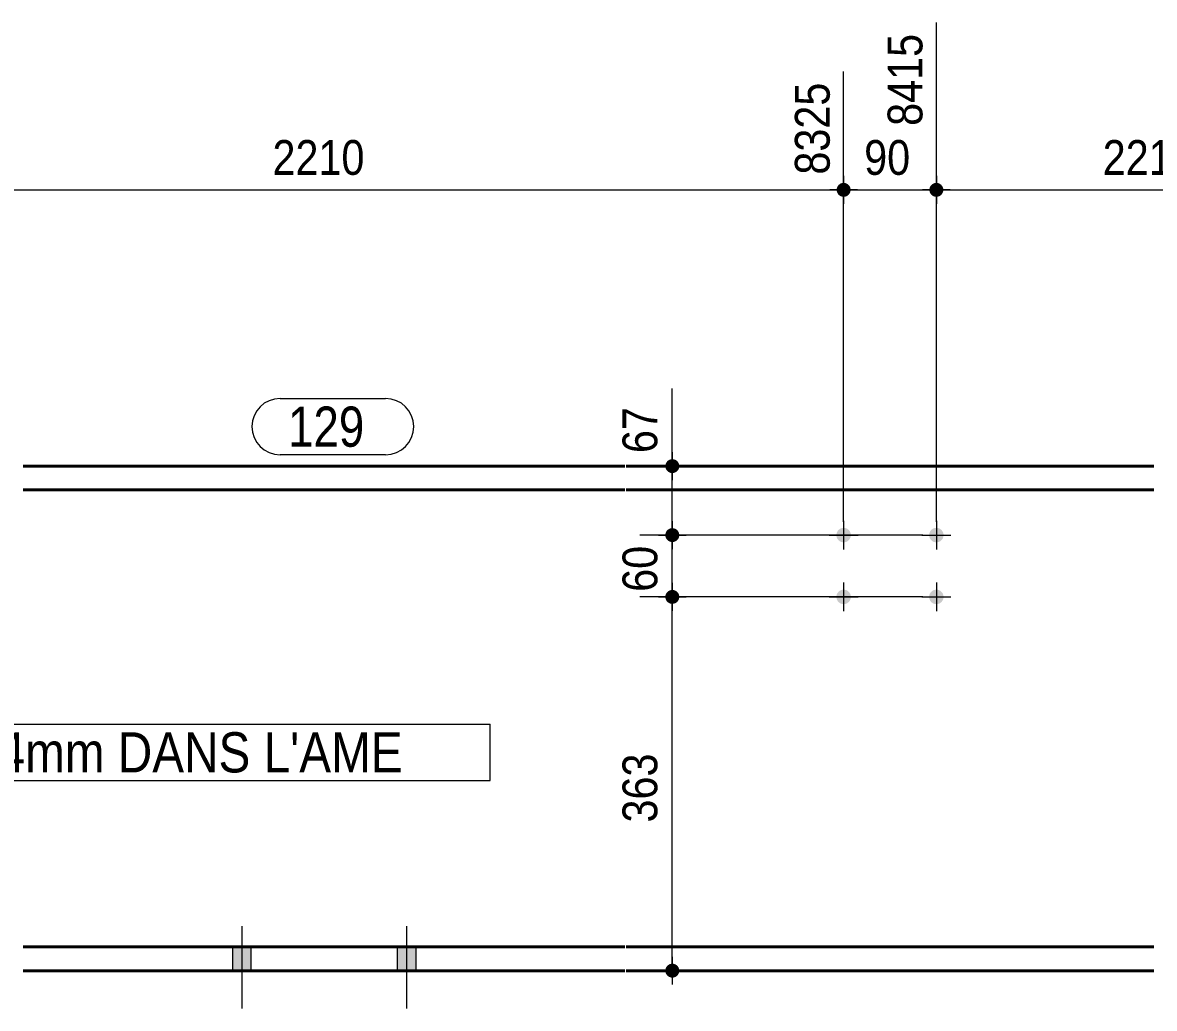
# Model space of a CAD drawing. Header units: millimetres. Extents: x 2 to 410, y 5 to 282.
# Drawn here: x 213.7 to 298.2, y 121.3 to 194.9 of the extents above; entities that cross this region are included whole.
import ezdxf

# ---------------------------------------------------------------- set-up
doc = ezdxf.new("R2010")
doc.units = ezdxf.units.MM
for name, color, linetype, lineweight in [('Boulon', 7, 'Continuous', 0), ('Cotation', 7, 'Continuous', 0), ('Piece', 2, 'Continuous', 0), ('Repère pièce', 3, 'Continuous', 0), ('Texte', 3, 'Continuous', 0)]:
    doc.layers.add(name, color=color, linetype=linetype, lineweight=lineweight)
doc.styles.add('ARIAL', font='ARIAL.TTF')
doc.styles.add('COMIC_SANS_MS', font='COMIC.TTF')

# ---------------------------------------------------------------- blocks, each defined once
blk = doc.blocks.new('*A5')
at = {"layer": 'Boulon'}
for points in [[(274.494, 156.638), (274.496, 156.665), (274.499, 156.691), (274.504, 156.717), (274.51, 156.743), (274.517, 156.768), (274.525, 156.793), (274.534, 156.818), (274.545, 156.842), (274.557, 156.866), (274.57, 156.889), (274.584, 156.911), (274.599, 156.933), (274.616, 156.953), (274.633, 156.973), (274.651, 156.993), (274.67, 157.011), (274.69, 157.028), (274.711, 157.044), (274.733, 157.06), (274.755, 157.074), (274.778, 157.087), (274.802, 157.099), (274.826, 157.109), (274.85, 157.119), (274.876, 157.127), (274.901, 157.134), (274.927, 157.14), (274.953, 157.144), (274.979, 157.148), (275.005, 157.15), (275.032, 157.15), (275.058, 157.15), (275.085, 157.148), (275.111, 157.144), (275.137, 157.14), (275.163, 157.134), (275.188, 157.127), (275.213, 157.119), (275.238, 157.109), (275.262, 157.099), (275.286, 157.087), (275.309, 157.074), (275.331, 157.06), (275.353, 157.044), (275.373, 157.028), (275.393, 157.011), (275.413, 156.993), (275.431, 156.973), (275.448, 156.953), (275.464, 156.933), (275.48, 156.911), (275.494, 156.889), (275.507, 156.866), (275.519, 156.842), (275.529, 156.818), (275.539, 156.793), (275.547, 156.768), (275.554, 156.743), (275.56, 156.717), (275.564, 156.691), (275.568, 156.665), (275.57, 156.638), (275.57, 156.612), (275.57, 156.585), (275.568, 156.559), (275.564, 156.533), (275.56, 156.507), (275.554, 156.481), (275.547, 156.455), (275.539, 156.43), (275.529, 156.406), (275.519, 156.382), (275.507, 156.358), (275.494, 156.335), (275.48, 156.313), (275.464, 156.291), (275.448, 156.27), (275.431, 156.25), (275.413, 156.231), (275.393, 156.213), (275.373, 156.196), (275.353, 156.179), (275.331, 156.164), (275.309, 156.15), (275.286, 156.137), (275.262, 156.125), (275.238, 156.114), (275.213, 156.105), (275.188, 156.097), (275.163, 156.089), (275.137, 156.084), (275.111, 156.079), (275.085, 156.076), (275.058, 156.074), (275.032, 156.073), (275.005, 156.074), (274.979, 156.076), (274.953, 156.079), (274.927, 156.084), (274.901, 156.089), (274.876, 156.097), (274.85, 156.105), (274.826, 156.114), (274.802, 156.125), (274.778, 156.137), (274.755, 156.15), (274.733, 156.164), (274.711, 156.179), (274.69, 156.196), (274.67, 156.213), (274.651, 156.231), (274.633, 156.25), (274.616, 156.27), (274.599, 156.291), (274.584, 156.313), (274.57, 156.335), (274.557, 156.358), (274.545, 156.382), (274.534, 156.406), (274.525, 156.43), (274.517, 156.455), (274.51, 156.481), (274.504, 156.507), (274.499, 156.533), (274.496, 156.559), (274.494, 156.585), (274.493, 156.612)], [(274.494, 152.023), (274.496, 152.049), (274.499, 152.075), (274.504, 152.101), (274.51, 152.127), (274.517, 152.153), (274.525, 152.178), (274.534, 152.202), (274.545, 152.227), (274.557, 152.25), (274.57, 152.273), (274.584, 152.296), (274.599, 152.317), (274.616, 152.338), (274.633, 152.358), (274.651, 152.377), (274.67, 152.395), (274.69, 152.413), (274.711, 152.429), (274.733, 152.444), (274.755, 152.458), (274.778, 152.471), (274.802, 152.483), (274.826, 152.494), (274.85, 152.503), (274.876, 152.512), (274.901, 152.519), (274.927, 152.525), (274.953, 152.529), (274.979, 152.532), (275.005, 152.534), (275.032, 152.535), (275.058, 152.534), (275.085, 152.532), (275.111, 152.529), (275.137, 152.525), (275.163, 152.519), (275.188, 152.512), (275.213, 152.503), (275.238, 152.494), (275.262, 152.483), (275.286, 152.471), (275.309, 152.458), (275.331, 152.444), (275.353, 152.429), (275.373, 152.413), (275.393, 152.395), (275.413, 152.377), (275.431, 152.358), (275.448, 152.338), (275.464, 152.317), (275.48, 152.296), (275.494, 152.273), (275.507, 152.25), (275.519, 152.227), (275.529, 152.202), (275.539, 152.178), (275.547, 152.153), (275.554, 152.127), (275.56, 152.101), (275.564, 152.075), (275.568, 152.049), (275.57, 152.023), (275.57, 151.996), (275.57, 151.97), (275.568, 151.944), (275.564, 151.917), (275.56, 151.891), (275.554, 151.866), (275.547, 151.84), (275.539, 151.815), (275.529, 151.79), (275.519, 151.766), (275.507, 151.743), (275.494, 151.72), (275.48, 151.697), (275.464, 151.676), (275.448, 151.655), (275.431, 151.635), (275.413, 151.616), (275.393, 151.597), (275.373, 151.58), (275.353, 151.564), (275.331, 151.549), (275.309, 151.535), (275.286, 151.522), (275.262, 151.51), (275.238, 151.499), (275.213, 151.489), (275.188, 151.481), (275.163, 151.474), (275.137, 151.468), (275.111, 151.464), (275.085, 151.461), (275.058, 151.459), (275.032, 151.458), (275.005, 151.459), (274.979, 151.461), (274.953, 151.464), (274.927, 151.468), (274.901, 151.474), (274.876, 151.481), (274.85, 151.489), (274.826, 151.499), (274.802, 151.51), (274.778, 151.522), (274.755, 151.535), (274.733, 151.549), (274.711, 151.564), (274.69, 151.58), (274.67, 151.597), (274.651, 151.616), (274.633, 151.635), (274.616, 151.655), (274.599, 151.676), (274.584, 151.697), (274.57, 151.72), (274.557, 151.743), (274.545, 151.766), (274.534, 151.79), (274.525, 151.815), (274.517, 151.84), (274.51, 151.866), (274.504, 151.891), (274.499, 151.917), (274.496, 151.944), (274.494, 151.97), (274.493, 151.996)]]:
    blk.add_hatch(color=256, dxfattribs=at).paths.add_polyline_path(points, flags=17)
at = {"layer": 'Boulon', "linetype": 'Continuous', "lineweight": 0}
for p, q in [((275.032, 157.689), (275.032, 155.535)), ((273.955, 156.612), (276.109, 156.612)), ((275.032, 153.073), (275.032, 150.919)), ((273.955, 151.996), (276.109, 151.996))]:
    blk.add_line(p, q, dxfattribs=at)
blk = doc.blocks.new('*A6')
at = {"layer": 'Boulon'}
for points in [[(281.417, 156.638), (281.419, 156.665), (281.422, 156.691), (281.427, 156.717), (281.433, 156.743), (281.44, 156.768), (281.448, 156.793), (281.457, 156.818), (281.468, 156.842), (281.48, 156.866), (281.493, 156.889), (281.507, 156.911), (281.522, 156.933), (281.539, 156.953), (281.556, 156.973), (281.574, 156.993), (281.593, 157.011), (281.613, 157.028), (281.634, 157.044), (281.656, 157.06), (281.678, 157.074), (281.701, 157.087), (281.725, 157.099), (281.749, 157.109), (281.774, 157.119), (281.799, 157.127), (281.824, 157.134), (281.85, 157.14), (281.876, 157.144), (281.902, 157.148), (281.928, 157.15), (281.955, 157.15), (281.981, 157.15), (282.008, 157.148), (282.034, 157.144), (282.06, 157.14), (282.086, 157.134), (282.111, 157.127), (282.136, 157.119), (282.161, 157.109), (282.185, 157.099), (282.209, 157.087), (282.232, 157.074), (282.254, 157.06), (282.276, 157.044), (282.297, 157.028), (282.317, 157.011), (282.336, 156.993), (282.354, 156.973), (282.371, 156.953), (282.387, 156.933), (282.403, 156.911), (282.417, 156.889), (282.43, 156.866), (282.442, 156.842), (282.452, 156.818), (282.462, 156.793), (282.47, 156.768), (282.477, 156.743), (282.483, 156.717), (282.488, 156.691), (282.491, 156.665), (282.493, 156.638), (282.493, 156.612), (282.493, 156.585), (282.491, 156.559), (282.488, 156.533), (282.483, 156.507), (282.477, 156.481), (282.47, 156.455), (282.462, 156.43), (282.452, 156.406), (282.442, 156.382), (282.43, 156.358), (282.417, 156.335), (282.403, 156.313), (282.387, 156.291), (282.371, 156.27), (282.354, 156.25), (282.336, 156.231), (282.317, 156.213), (282.297, 156.196), (282.276, 156.179), (282.254, 156.164), (282.232, 156.15), (282.209, 156.137), (282.185, 156.125), (282.161, 156.114), (282.136, 156.105), (282.111, 156.097), (282.086, 156.089), (282.06, 156.084), (282.034, 156.079), (282.008, 156.076), (281.981, 156.074), (281.955, 156.073), (281.928, 156.074), (281.902, 156.076), (281.876, 156.079), (281.85, 156.084), (281.824, 156.089), (281.799, 156.097), (281.774, 156.105), (281.749, 156.114), (281.725, 156.125), (281.701, 156.137), (281.678, 156.15), (281.656, 156.164), (281.634, 156.179), (281.613, 156.196), (281.593, 156.213), (281.574, 156.231), (281.556, 156.25), (281.539, 156.27), (281.522, 156.291), (281.507, 156.313), (281.493, 156.335), (281.48, 156.358), (281.468, 156.382), (281.457, 156.406), (281.448, 156.43), (281.44, 156.455), (281.433, 156.481), (281.427, 156.507), (281.422, 156.533), (281.419, 156.559), (281.417, 156.585), (281.416, 156.612)], [(281.417, 152.023), (281.419, 152.049), (281.422, 152.075), (281.427, 152.101), (281.433, 152.127), (281.44, 152.153), (281.448, 152.178), (281.457, 152.202), (281.468, 152.227), (281.48, 152.25), (281.493, 152.273), (281.507, 152.296), (281.522, 152.317), (281.539, 152.338), (281.556, 152.358), (281.574, 152.377), (281.593, 152.395), (281.613, 152.413), (281.634, 152.429), (281.656, 152.444), (281.678, 152.458), (281.701, 152.471), (281.725, 152.483), (281.749, 152.494), (281.774, 152.503), (281.799, 152.512), (281.824, 152.519), (281.85, 152.525), (281.876, 152.529), (281.902, 152.532), (281.928, 152.534), (281.955, 152.535), (281.981, 152.534), (282.008, 152.532), (282.034, 152.529), (282.06, 152.525), (282.086, 152.519), (282.111, 152.512), (282.136, 152.503), (282.161, 152.494), (282.185, 152.483), (282.209, 152.471), (282.232, 152.458), (282.254, 152.444), (282.276, 152.429), (282.297, 152.413), (282.317, 152.395), (282.336, 152.377), (282.354, 152.358), (282.371, 152.338), (282.387, 152.317), (282.403, 152.296), (282.417, 152.273), (282.43, 152.25), (282.442, 152.227), (282.452, 152.202), (282.462, 152.178), (282.47, 152.153), (282.477, 152.127), (282.483, 152.101), (282.488, 152.075), (282.491, 152.049), (282.493, 152.023), (282.493, 151.996), (282.493, 151.97), (282.491, 151.944), (282.488, 151.917), (282.483, 151.891), (282.477, 151.866), (282.47, 151.84), (282.462, 151.815), (282.452, 151.79), (282.442, 151.766), (282.43, 151.743), (282.417, 151.72), (282.403, 151.697), (282.387, 151.676), (282.371, 151.655), (282.354, 151.635), (282.336, 151.616), (282.317, 151.597), (282.297, 151.58), (282.276, 151.564), (282.254, 151.549), (282.232, 151.535), (282.209, 151.522), (282.185, 151.51), (282.161, 151.499), (282.136, 151.489), (282.111, 151.481), (282.086, 151.474), (282.06, 151.468), (282.034, 151.464), (282.008, 151.461), (281.981, 151.459), (281.955, 151.458), (281.928, 151.459), (281.902, 151.461), (281.876, 151.464), (281.85, 151.468), (281.824, 151.474), (281.799, 151.481), (281.774, 151.489), (281.749, 151.499), (281.725, 151.51), (281.701, 151.522), (281.678, 151.535), (281.656, 151.549), (281.634, 151.564), (281.613, 151.58), (281.593, 151.597), (281.574, 151.616), (281.556, 151.635), (281.539, 151.655), (281.522, 151.676), (281.507, 151.697), (281.493, 151.72), (281.48, 151.743), (281.468, 151.766), (281.457, 151.79), (281.448, 151.815), (281.44, 151.84), (281.433, 151.866), (281.427, 151.891), (281.422, 151.917), (281.419, 151.944), (281.417, 151.97), (281.416, 151.996)]]:
    blk.add_hatch(color=256, dxfattribs=at).paths.add_polyline_path(points, flags=17)
at = {"layer": 'Boulon', "linetype": 'Continuous', "lineweight": 0}
for p, q in [((281.955, 157.689), (281.955, 155.535)), ((280.878, 156.612), (283.032, 156.612)), ((281.955, 153.073), (281.955, 150.919)), ((280.878, 151.996), (283.032, 151.996))]:
    blk.add_line(p, q, dxfattribs=at)
blk = doc.blocks.new('*A15')
at = {"layer": 'Boulon'}
for points in [[(229.396, 124.073), (229.396, 125.843), (230.78, 125.843), (230.78, 124.073)], [(229.396, 124.073), (229.396, 125.843), (230.78, 125.843), (230.78, 124.073)], [(241.703, 124.073), (241.703, 125.843), (243.088, 125.843), (243.088, 124.073)], [(241.703, 124.073), (241.703, 125.843), (243.088, 125.843), (243.088, 124.073)]]:
    blk.add_hatch(color=256, dxfattribs=at).paths.add_polyline_path(points, flags=17)
at = {"layer": 'Boulon', "linetype": 'Continuous', "lineweight": 0}
for p, q in [((230.088, 127.41), (230.088, 121.256)), ((230.088, 127.41), (230.088, 121.256)), ((242.396, 127.41), (242.396, 121.256)), ((242.396, 127.41), (242.396, 121.256)), ((229.396, 125.843), (229.396, 124.073)), ((229.396, 125.843), (229.396, 124.073)), ((230.78, 125.843), (230.78, 124.073)), ((230.78, 125.843), (230.78, 124.073)), ((241.703, 125.843), (241.703, 124.073)), ((241.703, 125.843), (241.703, 124.073)), ((243.088, 125.843), (243.088, 124.073)), ((243.088, 125.843), (243.088, 124.073))]:
    blk.add_line(p, q, dxfattribs=at)
blk = doc.blocks.new('*A16')
at = {"layer": 'Piece', "color": 2, "linetype": 'Continuous', "lineweight": 40}
for p, q in [((213.780323, 161.765603), (258.7034, 161.765603)), ((258.8034, 161.765603), (298.183346, 161.765603)), ((258.7034, 159.996372), (213.780323, 159.996372)), ((298.183346, 159.996372), (258.8034, 159.996372)), ((258.7034, 125.842526), (213.780323, 125.842526)), ((298.183346, 125.842526), (258.8034, 125.842526)), ((213.780323, 124.073295), (258.7034, 124.073295)), ((258.8034, 124.073295), (298.183346, 124.073295))]:
    blk.add_line(p, q, dxfattribs=at)
blk = doc.blocks.new('*A53')
at = {"layer": 'Cotation'}
for points in [[(197.426, 181.884), (197.401, 181.886), (197.376, 181.889), (197.35, 181.894), (197.326, 181.899), (197.301, 181.906), (197.277, 181.914), (197.253, 181.923), (197.23, 181.934), (197.207, 181.945), (197.185, 181.958), (197.163, 181.971), (197.142, 181.986), (197.122, 182.002), (197.103, 182.019), (197.084, 182.036), (197.067, 182.055), (197.05, 182.074), (197.034, 182.094), (197.02, 182.115), (197.006, 182.136), (196.993, 182.159), (196.982, 182.181), (196.971, 182.205), (196.962, 182.229), (196.954, 182.253), (196.947, 182.277), (196.942, 182.302), (196.938, 182.328), (196.934, 182.353), (196.933, 182.378), (196.932, 182.404), (196.933, 182.429), (196.934, 182.455), (196.938, 182.48), (196.942, 182.505), (196.947, 182.53), (196.954, 182.555), (196.962, 182.579), (196.971, 182.603), (196.982, 182.626), (196.993, 182.649), (197.006, 182.671), (197.02, 182.693), (197.034, 182.714), (197.05, 182.734), (197.067, 182.753), (197.084, 182.772), (197.103, 182.789), (197.122, 182.806), (197.142, 182.821), (197.163, 182.836), (197.185, 182.85), (197.207, 182.862), (197.23, 182.874), (197.253, 182.884), (197.277, 182.893), (197.301, 182.901), (197.326, 182.908), (197.35, 182.914), (197.376, 182.918), (197.401, 182.921), (197.426, 182.923), (197.452, 182.924), (197.477, 182.923), (197.503, 182.921), (197.528, 182.918), (197.553, 182.914), (197.578, 182.908), (197.603, 182.901), (197.627, 182.893), (197.651, 182.884), (197.674, 182.874), (197.697, 182.862), (197.719, 182.85), (197.741, 182.836), (197.762, 182.821), (197.782, 182.806), (197.801, 182.789), (197.82, 182.772), (197.837, 182.753), (197.854, 182.734), (197.87, 182.714), (197.884, 182.693), (197.898, 182.671), (197.91, 182.649), (197.922, 182.626), (197.932, 182.603), (197.941, 182.579), (197.949, 182.555), (197.956, 182.53), (197.962, 182.505), (197.966, 182.48), (197.969, 182.455), (197.971, 182.429), (197.972, 182.404), (197.971, 182.378), (197.969, 182.353), (197.966, 182.328), (197.962, 182.302), (197.956, 182.277), (197.949, 182.253), (197.941, 182.229), (197.932, 182.205), (197.922, 182.181), (197.91, 182.159), (197.898, 182.136), (197.884, 182.115), (197.87, 182.094), (197.854, 182.074), (197.837, 182.055), (197.82, 182.036), (197.801, 182.019), (197.782, 182.002), (197.762, 181.986), (197.741, 181.971), (197.719, 181.958), (197.697, 181.945), (197.674, 181.934), (197.651, 181.923), (197.627, 181.914), (197.603, 181.906), (197.578, 181.899), (197.553, 181.894), (197.528, 181.889), (197.503, 181.886), (197.477, 181.884), (197.452, 181.884)], [(275.006, 181.884), (274.981, 181.886), (274.956, 181.889), (274.93, 181.894), (274.905, 181.899), (274.881, 181.906), (274.857, 181.914), (274.833, 181.923), (274.81, 181.934), (274.787, 181.945), (274.765, 181.958), (274.743, 181.971), (274.722, 181.986), (274.702, 182.002), (274.683, 182.019), (274.664, 182.036), (274.647, 182.055), (274.63, 182.074), (274.614, 182.094), (274.599, 182.115), (274.586, 182.136), (274.573, 182.159), (274.562, 182.181), (274.551, 182.205), (274.542, 182.229), (274.534, 182.253), (274.527, 182.277), (274.522, 182.302), (274.517, 182.328), (274.514, 182.353), (274.512, 182.378), (274.512, 182.404), (274.512, 182.429), (274.514, 182.455), (274.517, 182.48), (274.522, 182.505), (274.527, 182.53), (274.534, 182.555), (274.542, 182.579), (274.551, 182.603), (274.562, 182.626), (274.573, 182.649), (274.586, 182.671), (274.599, 182.693), (274.614, 182.714), (274.63, 182.734), (274.647, 182.753), (274.664, 182.772), (274.683, 182.789), (274.702, 182.806), (274.722, 182.821), (274.743, 182.836), (274.765, 182.85), (274.787, 182.862), (274.81, 182.874), (274.833, 182.884), (274.857, 182.893), (274.881, 182.901), (274.905, 182.908), (274.93, 182.914), (274.956, 182.918), (274.981, 182.921), (275.006, 182.923), (275.032, 182.924), (275.057, 182.923), (275.083, 182.921), (275.108, 182.918), (275.133, 182.914), (275.158, 182.908), (275.183, 182.901), (275.207, 182.893), (275.231, 182.884), (275.254, 182.874), (275.277, 182.862), (275.299, 182.85), (275.321, 182.836), (275.342, 182.821), (275.362, 182.806), (275.381, 182.789), (275.4, 182.772), (275.417, 182.753), (275.434, 182.734), (275.45, 182.714), (275.464, 182.693), (275.478, 182.671), (275.49, 182.649), (275.502, 182.626), (275.512, 182.603), (275.521, 182.579), (275.529, 182.555), (275.536, 182.53), (275.542, 182.505), (275.546, 182.48), (275.549, 182.455), (275.551, 182.429), (275.552, 182.404), (275.551, 182.378), (275.549, 182.353), (275.546, 182.328), (275.542, 182.302), (275.536, 182.277), (275.529, 182.253), (275.521, 182.229), (275.512, 182.205), (275.502, 182.181), (275.49, 182.159), (275.478, 182.136), (275.464, 182.115), (275.45, 182.094), (275.434, 182.074), (275.417, 182.055), (275.4, 182.036), (275.381, 182.019), (275.362, 182.002), (275.342, 181.986), (275.321, 181.971), (275.299, 181.958), (275.277, 181.945), (275.254, 181.934), (275.231, 181.923), (275.207, 181.914), (275.183, 181.906), (275.158, 181.899), (275.133, 181.894), (275.108, 181.889), (275.083, 181.886), (275.057, 181.884), (275.032, 181.884)]]:
    blk.add_hatch(color=256, dxfattribs=at).paths.add_polyline_path(points, flags=17)
at = {"layer": 'Cotation', "linetype": 'Continuous', "lineweight": 0}
for p, q in [((197.452, 157.612), (197.452, 194.897)), ((275.032, 157.612), (275.032, 191.257)), ((197.452, 183.444), (197.452, 181.364)), ((275.032, 183.444), (275.032, 181.364)), ((198.492, 182.404), (196.412, 182.404)), ((197.452, 182.404), (196.412, 182.404)), ((197.452, 182.404), (275.032, 182.404)), ((276.072, 182.404), (273.992, 182.404)), ((275.032, 182.404), (276.072, 182.404))]:
    blk.add_line(p, q, dxfattribs=at)
at = {"layer": 'Cotation'}
for p in [(197.452, 182.404), (275.032, 182.404)]:
    blk.add_point(p, dxfattribs=at)
at = {"layer": 'Cotation', "style": 'ARIAL', "width": 0.85}
blk.add_text('8325', height=2.6, rotation=90.00021, dxfattribs=at).set_placement((273.992, 183.544))
blk.add_text('2210', height=2.6, dxfattribs=at).set_placement((232.385, 183.524))
blk = doc.blocks.new('*A54')
at = {"layer": 'Cotation'}
for points in [[(275.006, 181.884), (274.981, 181.886), (274.956, 181.889), (274.93, 181.894), (274.905, 181.899), (274.881, 181.906), (274.857, 181.914), (274.833, 181.923), (274.81, 181.934), (274.787, 181.945), (274.765, 181.958), (274.743, 181.971), (274.722, 181.986), (274.702, 182.002), (274.683, 182.019), (274.664, 182.036), (274.647, 182.055), (274.63, 182.074), (274.614, 182.094), (274.599, 182.115), (274.586, 182.136), (274.573, 182.159), (274.562, 182.181), (274.551, 182.205), (274.542, 182.229), (274.534, 182.253), (274.527, 182.277), (274.522, 182.302), (274.517, 182.328), (274.514, 182.353), (274.512, 182.378), (274.512, 182.404), (274.512, 182.429), (274.514, 182.455), (274.517, 182.48), (274.522, 182.505), (274.527, 182.53), (274.534, 182.555), (274.542, 182.579), (274.551, 182.603), (274.562, 182.626), (274.573, 182.649), (274.586, 182.671), (274.599, 182.693), (274.614, 182.714), (274.63, 182.734), (274.647, 182.753), (274.664, 182.772), (274.683, 182.789), (274.702, 182.806), (274.722, 182.821), (274.743, 182.836), (274.765, 182.85), (274.787, 182.862), (274.81, 182.874), (274.833, 182.884), (274.857, 182.893), (274.881, 182.901), (274.905, 182.908), (274.93, 182.914), (274.956, 182.918), (274.981, 182.921), (275.006, 182.923), (275.032, 182.924), (275.057, 182.923), (275.083, 182.921), (275.108, 182.918), (275.133, 182.914), (275.158, 182.908), (275.183, 182.901), (275.207, 182.893), (275.231, 182.884), (275.254, 182.874), (275.277, 182.862), (275.299, 182.85), (275.321, 182.836), (275.342, 182.821), (275.362, 182.806), (275.381, 182.789), (275.4, 182.772), (275.417, 182.753), (275.434, 182.734), (275.45, 182.714), (275.464, 182.693), (275.478, 182.671), (275.49, 182.649), (275.502, 182.626), (275.512, 182.603), (275.521, 182.579), (275.529, 182.555), (275.536, 182.53), (275.542, 182.505), (275.546, 182.48), (275.549, 182.455), (275.551, 182.429), (275.552, 182.404), (275.551, 182.378), (275.549, 182.353), (275.546, 182.328), (275.542, 182.302), (275.536, 182.277), (275.529, 182.253), (275.521, 182.229), (275.512, 182.205), (275.502, 182.181), (275.49, 182.159), (275.478, 182.136), (275.464, 182.115), (275.45, 182.094), (275.434, 182.074), (275.417, 182.055), (275.4, 182.036), (275.381, 182.019), (275.362, 182.002), (275.342, 181.986), (275.321, 181.971), (275.299, 181.958), (275.277, 181.945), (275.254, 181.934), (275.231, 181.923), (275.207, 181.914), (275.183, 181.906), (275.158, 181.899), (275.133, 181.894), (275.108, 181.889), (275.083, 181.886), (275.057, 181.884), (275.032, 181.884)], [(281.929, 181.884), (281.904, 181.886), (281.879, 181.889), (281.853, 181.894), (281.829, 181.899), (281.804, 181.906), (281.78, 181.914), (281.756, 181.923), (281.733, 181.934), (281.71, 181.945), (281.688, 181.958), (281.666, 181.971), (281.645, 181.986), (281.625, 182.002), (281.606, 182.019), (281.587, 182.036), (281.57, 182.055), (281.553, 182.074), (281.537, 182.094), (281.523, 182.115), (281.509, 182.136), (281.496, 182.159), (281.485, 182.181), (281.474, 182.205), (281.465, 182.229), (281.457, 182.253), (281.45, 182.277), (281.445, 182.302), (281.441, 182.328), (281.437, 182.353), (281.436, 182.378), (281.435, 182.404), (281.436, 182.429), (281.437, 182.455), (281.441, 182.48), (281.445, 182.505), (281.45, 182.53), (281.457, 182.555), (281.465, 182.579), (281.474, 182.603), (281.485, 182.626), (281.496, 182.649), (281.509, 182.671), (281.523, 182.693), (281.537, 182.714), (281.553, 182.734), (281.57, 182.753), (281.587, 182.772), (281.606, 182.789), (281.625, 182.806), (281.645, 182.821), (281.666, 182.836), (281.688, 182.85), (281.71, 182.862), (281.733, 182.874), (281.756, 182.884), (281.78, 182.893), (281.804, 182.901), (281.829, 182.908), (281.853, 182.914), (281.879, 182.918), (281.904, 182.921), (281.929, 182.923), (281.955, 182.924), (281.98, 182.923), (282.006, 182.921), (282.031, 182.918), (282.056, 182.914), (282.081, 182.908), (282.106, 182.901), (282.13, 182.893), (282.154, 182.884), (282.177, 182.874), (282.2, 182.862), (282.222, 182.85), (282.244, 182.836), (282.265, 182.821), (282.285, 182.806), (282.304, 182.789), (282.323, 182.772), (282.34, 182.753), (282.357, 182.734), (282.373, 182.714), (282.387, 182.693), (282.401, 182.671), (282.414, 182.649), (282.425, 182.626), (282.435, 182.603), (282.445, 182.579), (282.453, 182.555), (282.459, 182.53), (282.465, 182.505), (282.469, 182.48), (282.472, 182.455), (282.474, 182.429), (282.475, 182.404), (282.474, 182.378), (282.472, 182.353), (282.469, 182.328), (282.465, 182.302), (282.459, 182.277), (282.453, 182.253), (282.445, 182.229), (282.435, 182.205), (282.425, 182.181), (282.414, 182.159), (282.401, 182.136), (282.387, 182.115), (282.373, 182.094), (282.357, 182.074), (282.34, 182.055), (282.323, 182.036), (282.304, 182.019), (282.285, 182.002), (282.265, 181.986), (282.244, 181.971), (282.222, 181.958), (282.2, 181.945), (282.177, 181.934), (282.154, 181.923), (282.13, 181.914), (282.106, 181.906), (282.081, 181.899), (282.056, 181.894), (282.031, 181.889), (282.006, 181.886), (281.98, 181.884), (281.955, 181.884)]]:
    blk.add_hatch(color=256, dxfattribs=at).paths.add_polyline_path(points, flags=17)
at = {"layer": 'Cotation', "linetype": 'Continuous', "lineweight": 0}
for p, q in [((281.955, 157.612), (281.955, 194.897)), ((275.032, 157.612), (275.032, 191.257)), ((275.032, 183.444), (275.032, 181.364)), ((281.955, 183.444), (281.955, 181.364)), ((276.072, 182.404), (273.992, 182.404)), ((275.032, 182.404), (273.992, 182.404)), ((275.032, 182.404), (281.955, 182.404)), ((282.995, 182.404), (280.915, 182.404)), ((281.955, 182.404), (282.995, 182.404))]:
    blk.add_line(p, q, dxfattribs=at)
at = {"layer": 'Cotation'}
for p in [(275.032, 182.404), (281.955, 182.404)]:
    blk.add_point(p, dxfattribs=at)
at = {"layer": 'Cotation', "style": 'ARIAL', "width": 0.85}
blk.add_text('8415', height=2.6, rotation=90.00021, dxfattribs=at).set_placement((280.915, 187.184))
blk.add_text('90', height=2.6, dxfattribs=at).set_placement((276.565, 183.524))
blk = doc.blocks.new('*A55')
at = {"layer": 'Cotation'}
for points in [[(281.929, 181.884), (281.904, 181.886), (281.879, 181.889), (281.853, 181.894), (281.829, 181.899), (281.804, 181.906), (281.78, 181.914), (281.756, 181.923), (281.733, 181.934), (281.71, 181.945), (281.688, 181.958), (281.666, 181.971), (281.645, 181.986), (281.625, 182.002), (281.606, 182.019), (281.587, 182.036), (281.57, 182.055), (281.553, 182.074), (281.537, 182.094), (281.523, 182.115), (281.509, 182.136), (281.496, 182.159), (281.485, 182.181), (281.474, 182.205), (281.465, 182.229), (281.457, 182.253), (281.45, 182.277), (281.445, 182.302), (281.441, 182.328), (281.437, 182.353), (281.436, 182.378), (281.435, 182.404), (281.436, 182.429), (281.437, 182.455), (281.441, 182.48), (281.445, 182.505), (281.45, 182.53), (281.457, 182.555), (281.465, 182.579), (281.474, 182.603), (281.485, 182.626), (281.496, 182.649), (281.509, 182.671), (281.523, 182.693), (281.537, 182.714), (281.553, 182.734), (281.57, 182.753), (281.587, 182.772), (281.606, 182.789), (281.625, 182.806), (281.645, 182.821), (281.666, 182.836), (281.688, 182.85), (281.71, 182.862), (281.733, 182.874), (281.756, 182.884), (281.78, 182.893), (281.804, 182.901), (281.829, 182.908), (281.853, 182.914), (281.879, 182.918), (281.904, 182.921), (281.929, 182.923), (281.955, 182.924), (281.98, 182.923), (282.006, 182.921), (282.031, 182.918), (282.056, 182.914), (282.081, 182.908), (282.106, 182.901), (282.13, 182.893), (282.154, 182.884), (282.177, 182.874), (282.2, 182.862), (282.222, 182.85), (282.244, 182.836), (282.265, 182.821), (282.285, 182.806), (282.304, 182.789), (282.323, 182.772), (282.34, 182.753), (282.357, 182.734), (282.373, 182.714), (282.387, 182.693), (282.401, 182.671), (282.414, 182.649), (282.425, 182.626), (282.435, 182.603), (282.445, 182.579), (282.453, 182.555), (282.459, 182.53), (282.465, 182.505), (282.469, 182.48), (282.472, 182.455), (282.474, 182.429), (282.475, 182.404), (282.474, 182.378), (282.472, 182.353), (282.469, 182.328), (282.465, 182.302), (282.459, 182.277), (282.453, 182.253), (282.445, 182.229), (282.435, 182.205), (282.425, 182.181), (282.414, 182.159), (282.401, 182.136), (282.387, 182.115), (282.373, 182.094), (282.357, 182.074), (282.34, 182.055), (282.323, 182.036), (282.304, 182.019), (282.285, 182.002), (282.265, 181.986), (282.244, 181.971), (282.222, 181.958), (282.2, 181.945), (282.177, 181.934), (282.154, 181.923), (282.13, 181.914), (282.106, 181.906), (282.081, 181.899), (282.056, 181.894), (282.031, 181.889), (282.006, 181.886), (281.98, 181.884), (281.955, 181.884)], [(314.486, 181.884), (314.461, 181.886), (314.435, 181.889), (314.41, 181.894), (314.385, 181.899), (314.361, 181.906), (314.337, 181.914), (314.313, 181.923), (314.289, 181.934), (314.267, 181.945), (314.244, 181.958), (314.223, 181.971), (314.202, 181.986), (314.182, 182.002), (314.163, 182.019), (314.144, 182.036), (314.126, 182.055), (314.11, 182.074), (314.094, 182.094), (314.079, 182.115), (314.066, 182.136), (314.053, 182.159), (314.042, 182.181), (314.031, 182.205), (314.022, 182.229), (314.014, 182.253), (314.007, 182.277), (314.002, 182.302), (313.997, 182.328), (313.994, 182.353), (313.992, 182.378), (313.992, 182.404), (313.992, 182.429), (313.994, 182.455), (313.997, 182.48), (314.002, 182.505), (314.007, 182.53), (314.014, 182.555), (314.022, 182.579), (314.031, 182.603), (314.042, 182.626), (314.053, 182.649), (314.066, 182.671), (314.079, 182.693), (314.094, 182.714), (314.11, 182.734), (314.126, 182.753), (314.144, 182.772), (314.163, 182.789), (314.182, 182.806), (314.202, 182.821), (314.223, 182.836), (314.244, 182.85), (314.267, 182.862), (314.289, 182.874), (314.313, 182.884), (314.337, 182.893), (314.361, 182.901), (314.385, 182.908), (314.41, 182.914), (314.435, 182.918), (314.461, 182.921), (314.486, 182.923), (314.512, 182.924), (314.537, 182.923), (314.563, 182.921), (314.588, 182.918), (314.613, 182.914), (314.638, 182.908), (314.663, 182.901), (314.687, 182.893), (314.711, 182.884), (314.734, 182.874), (314.757, 182.862), (314.779, 182.85), (314.801, 182.836), (314.822, 182.821), (314.842, 182.806), (314.861, 182.789), (314.879, 182.772), (314.897, 182.753), (314.914, 182.734), (314.929, 182.714), (314.944, 182.693), (314.958, 182.671), (314.97, 182.649), (314.982, 182.626), (314.992, 182.603), (315.001, 182.579), (315.009, 182.555), (315.016, 182.53), (315.022, 182.505), (315.026, 182.48), (315.029, 182.455), (315.031, 182.429), (315.032, 182.404), (315.031, 182.378), (315.029, 182.353), (315.026, 182.328), (315.022, 182.302), (315.016, 182.277), (315.009, 182.253), (315.001, 182.229), (314.992, 182.205), (314.982, 182.181), (314.97, 182.159), (314.958, 182.136), (314.944, 182.115), (314.929, 182.094), (314.914, 182.074), (314.897, 182.055), (314.879, 182.036), (314.861, 182.019), (314.842, 182.002), (314.822, 181.986), (314.801, 181.971), (314.779, 181.958), (314.757, 181.945), (314.734, 181.934), (314.711, 181.923), (314.687, 181.914), (314.663, 181.906), (314.638, 181.899), (314.613, 181.894), (314.588, 181.889), (314.563, 181.886), (314.537, 181.884), (314.512, 181.884)]]:
    blk.add_hatch(color=256, dxfattribs=at).paths.add_polyline_path(points, flags=17)
at = {"layer": 'Cotation', "linetype": 'Continuous', "lineweight": 0}
for p, q in [((281.955, 157.612), (281.955, 194.897)), ((314.512, 157.612), (314.512, 193.186)), ((281.955, 183.444), (281.955, 181.364)), ((314.512, 183.444), (314.512, 181.364)), ((282.995, 182.404), (280.915, 182.404)), ((281.955, 182.404), (280.915, 182.404)), ((281.955, 182.404), (314.512, 182.404)), ((315.552, 182.404), (313.472, 182.404)), ((314.512, 182.404), (315.552, 182.404))]:
    blk.add_line(p, q, dxfattribs=at)
at = {"layer": 'Cotation'}
for p in [(281.955, 182.404), (314.512, 182.404)]:
    blk.add_point(p, dxfattribs=at)
at = {"layer": 'Cotation', "style": 'ARIAL', "width": 0.85}
blk.add_text('10625', height=2.6, rotation=90.00021, dxfattribs=at).set_placement((313.472, 183.544))
blk.add_text('2210', height=2.6, dxfattribs=at).set_placement((294.377, 183.524))
blk = doc.blocks.new('*A80')
at = {"layer": 'Cotation'}
for points in [[(262.214, 151.477), (262.189, 151.479), (262.164, 151.482), (262.139, 151.486), (262.114, 151.492), (262.089, 151.499), (262.065, 151.507), (262.041, 151.516), (262.018, 151.526), (261.995, 151.538), (261.973, 151.55), (261.951, 151.564), (261.93, 151.579), (261.91, 151.594), (261.891, 151.611), (261.872, 151.629), (261.855, 151.647), (261.838, 151.667), (261.822, 151.687), (261.808, 151.708), (261.794, 151.729), (261.781, 151.751), (261.77, 151.774), (261.76, 151.797), (261.75, 151.821), (261.742, 151.845), (261.736, 151.87), (261.73, 151.895), (261.726, 151.92), (261.723, 151.945), (261.721, 151.971), (261.72, 151.996), (261.721, 152.022), (261.723, 152.047), (261.726, 152.073), (261.73, 152.098), (261.736, 152.123), (261.742, 152.147), (261.75, 152.172), (261.76, 152.195), (261.77, 152.219), (261.781, 152.242), (261.794, 152.264), (261.808, 152.285), (261.822, 152.306), (261.838, 152.326), (261.855, 152.346), (261.872, 152.364), (261.891, 152.382), (261.91, 152.398), (261.93, 152.414), (261.951, 152.429), (261.973, 152.442), (261.995, 152.455), (262.018, 152.466), (262.041, 152.477), (262.065, 152.486), (262.089, 152.494), (262.114, 152.501), (262.139, 152.506), (262.164, 152.511), (262.189, 152.514), (262.214, 152.516), (262.24, 152.516), (262.266, 152.516), (262.291, 152.514), (262.316, 152.511), (262.341, 152.506), (262.366, 152.501), (262.391, 152.494), (262.415, 152.486), (262.439, 152.477), (262.462, 152.466), (262.485, 152.455), (262.507, 152.442), (262.529, 152.429), (262.55, 152.414), (262.57, 152.398), (262.589, 152.382), (262.608, 152.364), (262.625, 152.346), (262.642, 152.326), (262.658, 152.306), (262.672, 152.285), (262.686, 152.264), (262.699, 152.242), (262.71, 152.219), (262.72, 152.195), (262.73, 152.172), (262.738, 152.147), (262.744, 152.123), (262.75, 152.098), (262.754, 152.073), (262.757, 152.047), (262.759, 152.022), (262.76, 151.996), (262.759, 151.971), (262.757, 151.945), (262.754, 151.92), (262.75, 151.895), (262.744, 151.87), (262.738, 151.845), (262.73, 151.821), (262.72, 151.797), (262.71, 151.774), (262.699, 151.751), (262.686, 151.729), (262.672, 151.708), (262.658, 151.687), (262.642, 151.667), (262.625, 151.647), (262.608, 151.629), (262.589, 151.611), (262.57, 151.594), (262.55, 151.579), (262.529, 151.564), (262.507, 151.55), (262.485, 151.538), (262.462, 151.526), (262.439, 151.516), (262.415, 151.507), (262.391, 151.499), (262.366, 151.492), (262.341, 151.486), (262.316, 151.482), (262.291, 151.479), (262.266, 151.477), (262.24, 151.476)], [(262.214, 123.554), (262.189, 123.556), (262.164, 123.559), (262.139, 123.563), (262.114, 123.569), (262.089, 123.576), (262.065, 123.584), (262.041, 123.593), (262.018, 123.603), (261.995, 123.615), (261.973, 123.627), (261.951, 123.641), (261.93, 123.656), (261.91, 123.671), (261.891, 123.688), (261.872, 123.706), (261.855, 123.724), (261.838, 123.743), (261.822, 123.764), (261.808, 123.784), (261.794, 123.806), (261.781, 123.828), (261.77, 123.851), (261.76, 123.874), (261.75, 123.898), (261.742, 123.922), (261.736, 123.947), (261.73, 123.972), (261.726, 123.997), (261.723, 124.022), (261.721, 124.048), (261.72, 124.073), (261.721, 124.099), (261.723, 124.124), (261.726, 124.15), (261.73, 124.175), (261.736, 124.2), (261.742, 124.224), (261.75, 124.248), (261.76, 124.272), (261.77, 124.296), (261.781, 124.318), (261.794, 124.341), (261.808, 124.362), (261.822, 124.383), (261.838, 124.403), (261.855, 124.423), (261.872, 124.441), (261.891, 124.459), (261.91, 124.475), (261.93, 124.491), (261.951, 124.506), (261.973, 124.519), (261.995, 124.532), (262.018, 124.543), (262.041, 124.554), (262.065, 124.563), (262.089, 124.571), (262.114, 124.578), (262.139, 124.583), (262.164, 124.588), (262.189, 124.591), (262.214, 124.593), (262.24, 124.593), (262.266, 124.593), (262.291, 124.591), (262.316, 124.588), (262.341, 124.583), (262.366, 124.578), (262.391, 124.571), (262.415, 124.563), (262.439, 124.554), (262.462, 124.543), (262.485, 124.532), (262.507, 124.519), (262.529, 124.506), (262.55, 124.491), (262.57, 124.475), (262.589, 124.459), (262.608, 124.441), (262.625, 124.423), (262.642, 124.403), (262.658, 124.383), (262.672, 124.362), (262.686, 124.341), (262.699, 124.318), (262.71, 124.296), (262.72, 124.272), (262.73, 124.248), (262.738, 124.224), (262.744, 124.2), (262.75, 124.175), (262.754, 124.15), (262.757, 124.124), (262.759, 124.099), (262.76, 124.073), (262.759, 124.048), (262.757, 124.022), (262.754, 123.997), (262.75, 123.972), (262.744, 123.947), (262.738, 123.922), (262.73, 123.898), (262.72, 123.874), (262.71, 123.851), (262.699, 123.828), (262.686, 123.806), (262.672, 123.784), (262.658, 123.764), (262.642, 123.743), (262.625, 123.724), (262.608, 123.706), (262.589, 123.688), (262.57, 123.671), (262.55, 123.656), (262.529, 123.641), (262.507, 123.627), (262.485, 123.615), (262.462, 123.603), (262.439, 123.593), (262.415, 123.584), (262.391, 123.576), (262.366, 123.569), (262.341, 123.563), (262.316, 123.559), (262.291, 123.556), (262.266, 123.554), (262.24, 123.553)]]:
    blk.add_hatch(color=256, dxfattribs=at).paths.add_polyline_path(points, flags=17)
at = {"layer": 'Cotation', "linetype": 'Continuous', "lineweight": 0}
for p, q in [((262.24, 153.036), (262.24, 150.956)), ((262.24, 151.996), (262.24, 153.036)), ((280.955, 151.996), (261.64, 151.996)), ((261.64, 151.996), (263.28, 151.996)), ((262.24, 124.073), (262.24, 151.996)), ((262.24, 125.113), (262.24, 123.033)), ((274.032, 124.073), (259.82, 124.073)), ((261.2, 124.073), (263.28, 124.073)), ((262.24, 124.073), (262.24, 123.033))]:
    blk.add_line(p, q, dxfattribs=at)
at = {"layer": 'Cotation'}
for p in [(262.24, 151.996), (262.24, 124.073)]:
    blk.add_point(p, dxfattribs=at)
at = {"layer": 'Cotation', "style": 'ARIAL', "width": 0.85}
blk.add_text('363', height=2.6, rotation=90.00021, dxfattribs=at).set_placement((261.12, 135.142))
blk = doc.blocks.new('*A81')
at = {"layer": 'Cotation'}
for points in [[(262.214, 156.092), (262.189, 156.094), (262.164, 156.097), (262.139, 156.102), (262.114, 156.107), (262.089, 156.114), (262.065, 156.122), (262.041, 156.131), (262.018, 156.142), (261.995, 156.153), (261.973, 156.166), (261.951, 156.179), (261.93, 156.194), (261.91, 156.21), (261.891, 156.227), (261.872, 156.244), (261.855, 156.263), (261.838, 156.282), (261.822, 156.302), (261.808, 156.323), (261.794, 156.344), (261.781, 156.367), (261.77, 156.389), (261.76, 156.413), (261.75, 156.437), (261.742, 156.461), (261.736, 156.485), (261.73, 156.51), (261.726, 156.535), (261.723, 156.561), (261.721, 156.586), (261.72, 156.612), (261.721, 156.637), (261.723, 156.663), (261.726, 156.688), (261.73, 156.713), (261.736, 156.738), (261.742, 156.763), (261.75, 156.787), (261.76, 156.811), (261.77, 156.834), (261.781, 156.857), (261.794, 156.879), (261.808, 156.901), (261.822, 156.922), (261.838, 156.942), (261.855, 156.961), (261.872, 156.979), (261.891, 156.997), (261.91, 157.014), (261.93, 157.029), (261.951, 157.044), (261.973, 157.058), (261.995, 157.07), (262.018, 157.082), (262.041, 157.092), (262.065, 157.101), (262.089, 157.109), (262.114, 157.116), (262.139, 157.122), (262.164, 157.126), (262.189, 157.129), (262.214, 157.131), (262.24, 157.132), (262.266, 157.131), (262.291, 157.129), (262.316, 157.126), (262.341, 157.122), (262.366, 157.116), (262.391, 157.109), (262.415, 157.101), (262.439, 157.092), (262.462, 157.082), (262.485, 157.07), (262.507, 157.058), (262.529, 157.044), (262.55, 157.029), (262.57, 157.014), (262.589, 156.997), (262.608, 156.979), (262.625, 156.961), (262.642, 156.942), (262.658, 156.922), (262.672, 156.901), (262.686, 156.879), (262.699, 156.857), (262.71, 156.834), (262.72, 156.811), (262.73, 156.787), (262.738, 156.763), (262.744, 156.738), (262.75, 156.713), (262.754, 156.688), (262.757, 156.663), (262.759, 156.637), (262.76, 156.612), (262.759, 156.586), (262.757, 156.561), (262.754, 156.535), (262.75, 156.51), (262.744, 156.485), (262.738, 156.461), (262.73, 156.437), (262.72, 156.413), (262.71, 156.389), (262.699, 156.367), (262.686, 156.344), (262.672, 156.323), (262.658, 156.302), (262.642, 156.282), (262.625, 156.263), (262.608, 156.244), (262.589, 156.227), (262.57, 156.21), (262.55, 156.194), (262.529, 156.179), (262.507, 156.166), (262.485, 156.153), (262.462, 156.142), (262.439, 156.131), (262.415, 156.122), (262.391, 156.114), (262.366, 156.107), (262.341, 156.102), (262.316, 156.097), (262.291, 156.094), (262.266, 156.092), (262.24, 156.092)], [(262.214, 151.477), (262.189, 151.479), (262.164, 151.482), (262.139, 151.486), (262.114, 151.492), (262.089, 151.499), (262.065, 151.507), (262.041, 151.516), (262.018, 151.526), (261.995, 151.538), (261.973, 151.55), (261.951, 151.564), (261.93, 151.579), (261.91, 151.594), (261.891, 151.611), (261.872, 151.629), (261.855, 151.647), (261.838, 151.667), (261.822, 151.687), (261.808, 151.708), (261.794, 151.729), (261.781, 151.751), (261.77, 151.774), (261.76, 151.797), (261.75, 151.821), (261.742, 151.845), (261.736, 151.87), (261.73, 151.895), (261.726, 151.92), (261.723, 151.945), (261.721, 151.971), (261.72, 151.996), (261.721, 152.022), (261.723, 152.047), (261.726, 152.073), (261.73, 152.098), (261.736, 152.123), (261.742, 152.147), (261.75, 152.172), (261.76, 152.195), (261.77, 152.219), (261.781, 152.242), (261.794, 152.264), (261.808, 152.285), (261.822, 152.306), (261.838, 152.326), (261.855, 152.346), (261.872, 152.364), (261.891, 152.382), (261.91, 152.398), (261.93, 152.414), (261.951, 152.429), (261.973, 152.442), (261.995, 152.455), (262.018, 152.466), (262.041, 152.477), (262.065, 152.486), (262.089, 152.494), (262.114, 152.501), (262.139, 152.506), (262.164, 152.511), (262.189, 152.514), (262.214, 152.516), (262.24, 152.516), (262.266, 152.516), (262.291, 152.514), (262.316, 152.511), (262.341, 152.506), (262.366, 152.501), (262.391, 152.494), (262.415, 152.486), (262.439, 152.477), (262.462, 152.466), (262.485, 152.455), (262.507, 152.442), (262.529, 152.429), (262.55, 152.414), (262.57, 152.398), (262.589, 152.382), (262.608, 152.364), (262.625, 152.346), (262.642, 152.326), (262.658, 152.306), (262.672, 152.285), (262.686, 152.264), (262.699, 152.242), (262.71, 152.219), (262.72, 152.195), (262.73, 152.172), (262.738, 152.147), (262.744, 152.123), (262.75, 152.098), (262.754, 152.073), (262.757, 152.047), (262.759, 152.022), (262.76, 151.996), (262.759, 151.971), (262.757, 151.945), (262.754, 151.92), (262.75, 151.895), (262.744, 151.87), (262.738, 151.845), (262.73, 151.821), (262.72, 151.797), (262.71, 151.774), (262.699, 151.751), (262.686, 151.729), (262.672, 151.708), (262.658, 151.687), (262.642, 151.667), (262.625, 151.647), (262.608, 151.629), (262.589, 151.611), (262.57, 151.594), (262.55, 151.579), (262.529, 151.564), (262.507, 151.55), (262.485, 151.538), (262.462, 151.526), (262.439, 151.516), (262.415, 151.507), (262.391, 151.499), (262.366, 151.492), (262.341, 151.486), (262.316, 151.482), (262.291, 151.479), (262.266, 151.477), (262.24, 151.476)]]:
    blk.add_hatch(color=256, dxfattribs=at).paths.add_polyline_path(points, flags=17)
at = {"layer": 'Cotation', "linetype": 'Continuous', "lineweight": 0}
for p, q in [((262.24, 157.652), (262.24, 155.572)), ((262.24, 156.612), (262.24, 157.652)), ((280.955, 156.612), (259.82, 156.612)), ((261.2, 156.612), (263.28, 156.612)), ((262.24, 151.996), (262.24, 156.612)), ((262.24, 153.036), (262.24, 150.956)), ((280.955, 151.996), (259.82, 151.996)), ((261.2, 151.996), (263.28, 151.996)), ((262.24, 151.996), (262.24, 150.956))]:
    blk.add_line(p, q, dxfattribs=at)
at = {"layer": 'Cotation'}
for p in [(262.24, 156.612), (262.24, 151.996)]:
    blk.add_point(p, dxfattribs=at)
at = {"layer": 'Cotation', "style": 'ARIAL', "width": 0.85}
blk.add_text('60', height=2.6, rotation=90.00021, dxfattribs=at).set_placement((261.12, 152.376))
blk = doc.blocks.new('*A82')
at = {"layer": 'Cotation'}
for points in [[(262.214, 161.246), (262.189, 161.248), (262.164, 161.251), (262.139, 161.256), (262.114, 161.261), (262.089, 161.268), (262.065, 161.276), (262.041, 161.285), (262.018, 161.296), (261.995, 161.307), (261.973, 161.32), (261.951, 161.333), (261.93, 161.348), (261.91, 161.364), (261.891, 161.38), (261.872, 161.398), (261.855, 161.416), (261.838, 161.436), (261.822, 161.456), (261.808, 161.477), (261.794, 161.498), (261.781, 161.52), (261.77, 161.543), (261.76, 161.567), (261.75, 161.59), (261.742, 161.615), (261.736, 161.639), (261.73, 161.664), (261.726, 161.689), (261.723, 161.715), (261.721, 161.74), (261.72, 161.766), (261.721, 161.791), (261.723, 161.817), (261.726, 161.842), (261.73, 161.867), (261.736, 161.892), (261.742, 161.917), (261.75, 161.941), (261.76, 161.965), (261.77, 161.988), (261.781, 162.011), (261.794, 162.033), (261.808, 162.054), (261.822, 162.075), (261.838, 162.095), (261.855, 162.115), (261.872, 162.133), (261.891, 162.151), (261.91, 162.168), (261.93, 162.183), (261.951, 162.198), (261.973, 162.212), (261.995, 162.224), (262.018, 162.236), (262.041, 162.246), (262.065, 162.255), (262.089, 162.263), (262.114, 162.27), (262.139, 162.276), (262.164, 162.28), (262.189, 162.283), (262.214, 162.285), (262.24, 162.286), (262.266, 162.285), (262.291, 162.283), (262.316, 162.28), (262.341, 162.276), (262.366, 162.27), (262.391, 162.263), (262.415, 162.255), (262.439, 162.246), (262.462, 162.236), (262.485, 162.224), (262.507, 162.212), (262.529, 162.198), (262.55, 162.183), (262.57, 162.168), (262.589, 162.151), (262.608, 162.133), (262.625, 162.115), (262.642, 162.095), (262.658, 162.075), (262.672, 162.054), (262.686, 162.033), (262.699, 162.011), (262.71, 161.988), (262.72, 161.965), (262.73, 161.941), (262.738, 161.917), (262.744, 161.892), (262.75, 161.867), (262.754, 161.842), (262.757, 161.817), (262.759, 161.791), (262.76, 161.766), (262.759, 161.74), (262.757, 161.715), (262.754, 161.689), (262.75, 161.664), (262.744, 161.639), (262.738, 161.615), (262.73, 161.59), (262.72, 161.567), (262.71, 161.543), (262.699, 161.52), (262.686, 161.498), (262.672, 161.477), (262.658, 161.456), (262.642, 161.436), (262.625, 161.416), (262.608, 161.398), (262.589, 161.38), (262.57, 161.364), (262.55, 161.348), (262.529, 161.333), (262.507, 161.32), (262.485, 161.307), (262.462, 161.296), (262.439, 161.285), (262.415, 161.276), (262.391, 161.268), (262.366, 161.261), (262.341, 161.256), (262.316, 161.251), (262.291, 161.248), (262.266, 161.246), (262.24, 161.246)], [(262.214, 156.092), (262.189, 156.094), (262.164, 156.097), (262.139, 156.102), (262.114, 156.107), (262.089, 156.114), (262.065, 156.122), (262.041, 156.131), (262.018, 156.142), (261.995, 156.153), (261.973, 156.166), (261.951, 156.179), (261.93, 156.194), (261.91, 156.21), (261.891, 156.227), (261.872, 156.244), (261.855, 156.263), (261.838, 156.282), (261.822, 156.302), (261.808, 156.323), (261.794, 156.344), (261.781, 156.367), (261.77, 156.389), (261.76, 156.413), (261.75, 156.437), (261.742, 156.461), (261.736, 156.485), (261.73, 156.51), (261.726, 156.535), (261.723, 156.561), (261.721, 156.586), (261.72, 156.612), (261.721, 156.637), (261.723, 156.663), (261.726, 156.688), (261.73, 156.713), (261.736, 156.738), (261.742, 156.763), (261.75, 156.787), (261.76, 156.811), (261.77, 156.834), (261.781, 156.857), (261.794, 156.879), (261.808, 156.901), (261.822, 156.922), (261.838, 156.942), (261.855, 156.961), (261.872, 156.979), (261.891, 156.997), (261.91, 157.014), (261.93, 157.029), (261.951, 157.044), (261.973, 157.058), (261.995, 157.07), (262.018, 157.082), (262.041, 157.092), (262.065, 157.101), (262.089, 157.109), (262.114, 157.116), (262.139, 157.122), (262.164, 157.126), (262.189, 157.129), (262.214, 157.131), (262.24, 157.132), (262.266, 157.131), (262.291, 157.129), (262.316, 157.126), (262.341, 157.122), (262.366, 157.116), (262.391, 157.109), (262.415, 157.101), (262.439, 157.092), (262.462, 157.082), (262.485, 157.07), (262.507, 157.058), (262.529, 157.044), (262.55, 157.029), (262.57, 157.014), (262.589, 156.997), (262.608, 156.979), (262.625, 156.961), (262.642, 156.942), (262.658, 156.922), (262.672, 156.901), (262.686, 156.879), (262.699, 156.857), (262.71, 156.834), (262.72, 156.811), (262.73, 156.787), (262.738, 156.763), (262.744, 156.738), (262.75, 156.713), (262.754, 156.688), (262.757, 156.663), (262.759, 156.637), (262.76, 156.612), (262.759, 156.586), (262.757, 156.561), (262.754, 156.535), (262.75, 156.51), (262.744, 156.485), (262.738, 156.461), (262.73, 156.437), (262.72, 156.413), (262.71, 156.389), (262.699, 156.367), (262.686, 156.344), (262.672, 156.323), (262.658, 156.302), (262.642, 156.282), (262.625, 156.263), (262.608, 156.244), (262.589, 156.227), (262.57, 156.21), (262.55, 156.194), (262.529, 156.179), (262.507, 156.166), (262.485, 156.153), (262.462, 156.142), (262.439, 156.131), (262.415, 156.122), (262.391, 156.114), (262.366, 156.107), (262.341, 156.102), (262.316, 156.097), (262.291, 156.094), (262.266, 156.092), (262.24, 156.092)]]:
    blk.add_hatch(color=256, dxfattribs=at).paths.add_polyline_path(points, flags=17)
at = {"layer": 'Cotation', "linetype": 'Continuous', "lineweight": 0}
for p, q in [((262.24, 161.766), (262.24, 167.572)), ((262.24, 161.766), (262.24, 167.572)), ((262.24, 162.806), (262.24, 160.726)), ((274.032, 161.766), (259.82, 161.766)), ((261.2, 161.766), (263.28, 161.766)), ((262.24, 156.612), (262.24, 161.766)), ((262.24, 157.652), (262.24, 155.572)), ((280.955, 156.612), (261.64, 156.612)), ((261.64, 156.612), (263.28, 156.612)), ((262.24, 156.612), (262.24, 155.572))]:
    blk.add_line(p, q, dxfattribs=at)
at = {"layer": 'Cotation'}
for p in [(262.24, 161.766), (262.24, 156.612)]:
    blk.add_point(p, dxfattribs=at)
at = {"layer": 'Cotation', "style": 'ARIAL', "width": 0.85}
blk.add_text('67', height=2.6, rotation=90.00021, dxfattribs=at).set_placement((261.12, 162.741))
blk = doc.blocks.new('*A89')
at = {"layer": 'Texte', "linetype": 'Continuous', "lineweight": 0}
for p, q in [((193.322051, 142.482937), (248.636309, 142.482937)), ((193.322051, 138.282937), (193.322051, 142.482937)), ((248.636309, 138.282937), (248.636309, 142.482937)), ((193.322051, 138.282937), (248.636309, 138.282937))]:
    blk.add_line(p, q, dxfattribs=at)
at = {"layer": 'Texte', "style": 'ARIAL', "width": 0.85}
blk.add_text("TROUS D14mm DANS L'AME", height=3, dxfattribs=at).set_placement((193.922051, 138.882937))
blk = doc.blocks.new('*A90')
at = {"layer": 'Repère pièce', "linetype": 'Continuous', "lineweight": 0}
for p, q in [((232.94864, 166.815603), (240.832722, 166.815603)), ((240.832722, 162.615603), (232.94864, 162.615603))]:
    blk.add_line(p, q, dxfattribs=at)
for centre, start, end in [((232.94864, 164.715603), 90, 270), ((240.832722, 164.715603), 270, 90)]:
    blk.add_arc(centre, 2.1, start, end, dxfattribs=at)
at = {"layer": 'Repère pièce', "style": 'COMIC_SANS_MS', "width": 0.85}
blk.add_text('129', height=3, dxfattribs=at).set_placement((233.54864, 163.215603))

msp = doc.modelspace()

# ---------------------------------------------------------------- block references
at = {"lineweight": 0}
for name in ['*A53', '*A54', '*A55', '*A82', '*A90', '*A16', '*A81', '*A5', '*A6', '*A80', '*A89', '*A15']:
    msp.add_blockref(name, (0, 0), dxfattribs=at)

doc.saveas('drawing.dxf')
